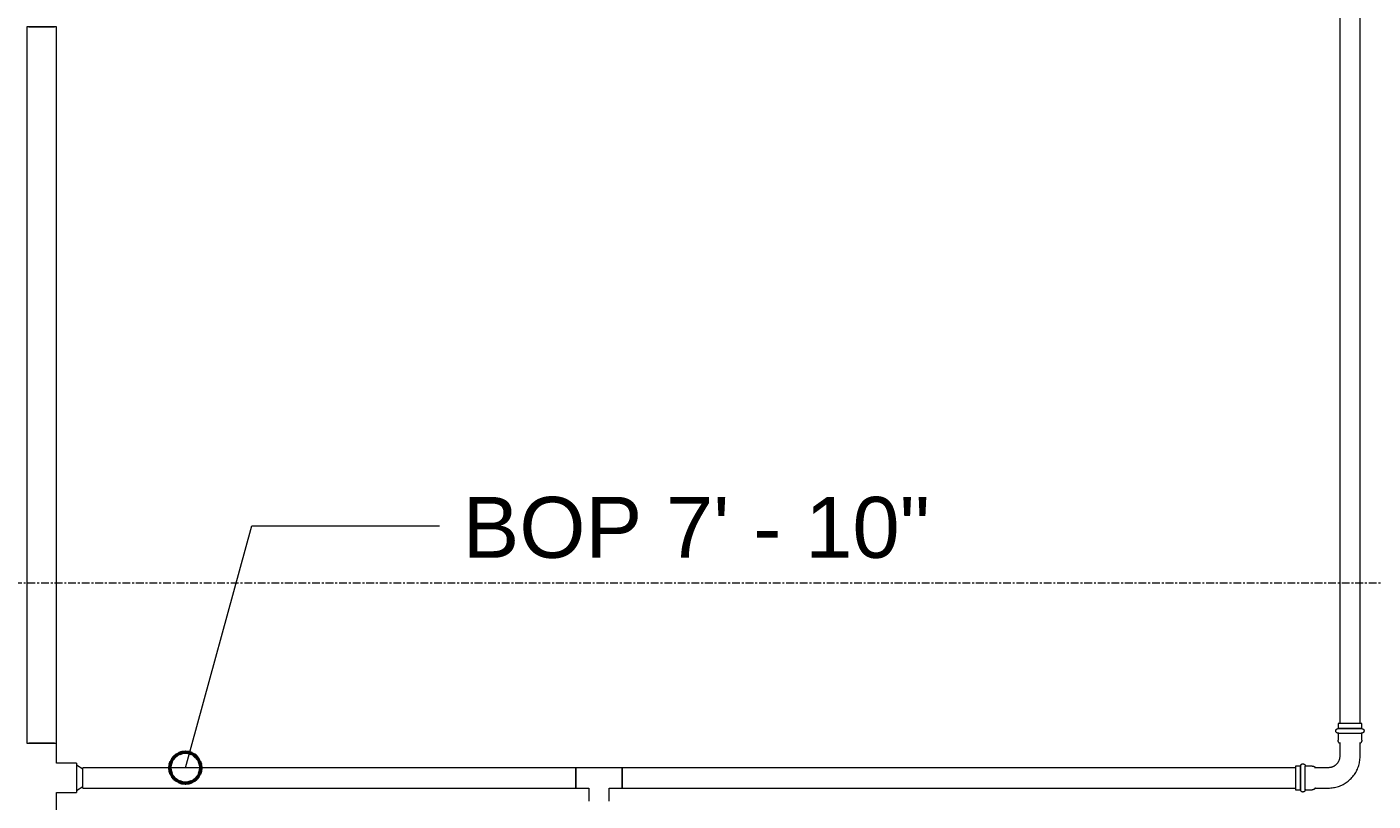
# Model space of a CAD drawing. Header units: inches. Extents: x -3679 to 241, y -496 to 1784.
# Drawn here: x -941.7 to -854.7, y 383.9 to 433.9 of the extents above; entities that cross this region are included whole.
import ezdxf

# ---------------------------------------------------------------- set-up
doc = ezdxf.new("R2010")
doc.units = ezdxf.units.IN
doc.header["$MEASUREMENT"] = 0
doc.linetypes.add('Grid Line', pattern=[0.875, 0.5, -0.125, 0.125, -0.125])
for name, color, linetype, lineweight in [('G-ANNO-DIMS', 251, 'Continuous', 9), ('P-PIPE', 1, 'Continuous', 9), ('S-GRID', 8, 'Continuous', 9)]:
    doc.layers.add(name, color=color, linetype=linetype, lineweight=lineweight)
doc.styles.add('Arial', font='arial.ttf', dxfattribs={"height": 3.934132})

# ---------------------------------------------------------------- blocks, each defined once
blk = doc.blocks.new('Victaulic-VicPress316-Elbow 90-45deg Style P568_P571 - Standard-V1-SECOND LEVEL')
at = {"layer": 'P-PIPE'}
for p, q in [((-0.767, 3.52), (-0.767, 3.181)), ((0.766, 3.52), (-0.767, 3.52)), ((0.766, 3.181), (0.766, 3.52)), ((-0.767, 3.181), (0.766, 3.181)), ((-0.767, 2.89), (-0.767, 2.439)), ((-0.767, 2.89), (0.766, 2.89)), ((0.766, 2.439), (0.766, 2.89)), ((-0.658, 2.278), (-0.658, 1.393)), ((0.657, 1.393), (0.657, 2.278)), ((-3.181, 0.766), (-3.52, 0.766)), ((-3.52, 0.766), (-3.52, -0.767)), ((-3.181, -0.767), (-3.181, 0.766)), ((-2.439, 0.766), (-2.89, 0.766)), ((-2.89, -0.767), (-2.89, 0.766)), ((-1.393, 0.657), (-2.278, 0.657)), ((-3.52, -0.767), (-3.181, -0.767)), ((-2.89, -0.767), (-2.439, -0.767)), ((-2.278, -0.658), (-1.393, -0.658))]:
    blk.add_line(p, q, dxfattribs=at)
at = {"layer": 'P-PIPE', "flags": 128}
for points in [[(-0.767, 2.89), (-0.772, 2.891), (-0.778, 2.891), (-0.784, 2.892), (-0.79, 2.892), (-0.795, 2.893), (-0.801, 2.895), (-0.807, 2.896), (-0.812, 2.898), (-0.818, 2.9), (-0.823, 2.902), (-0.828, 2.904), (-0.834, 2.907), (-0.839, 2.91), (-0.844, 2.913), (-0.849, 2.916), (-0.853, 2.919), (-0.858, 2.923), (-0.862, 2.927), (-0.867, 2.931), (-0.871, 2.935), (-0.875, 2.939), (-0.879, 2.943), (-0.882, 2.948), (-0.886, 2.953), (-0.889, 2.957), (-0.892, 2.962), (-0.895, 2.967), (-0.897, 2.973), (-0.9, 2.978), (-0.902, 2.983), (-0.904, 2.989), (-0.906, 2.994), (-0.907, 3), (-0.909, 3.006), (-0.91, 3.011), (-0.911, 3.017), (-0.911, 3.023), (-0.912, 3.029), (-0.912, 3.034), (-0.912, 3.04), (-0.912, 3.046), (-0.911, 3.052), (-0.91, 3.058), (-0.909, 3.063), (-0.908, 3.069), (-0.907, 3.075), (-0.905, 3.08), (-0.903, 3.086), (-0.901, 3.091), (-0.899, 3.097), (-0.896, 3.102), (-0.894, 3.107), (-0.891, 3.112), (-0.887, 3.117), (-0.884, 3.122), (-0.881, 3.126), (-0.877, 3.131), (-0.873, 3.135), (-0.869, 3.139), (-0.865, 3.143), (-0.86, 3.147), (-0.856, 3.151), (-0.851, 3.154), (-0.846, 3.158), (-0.842, 3.161), (-0.836, 3.164), (-0.831, 3.166), (-0.826, 3.169), (-0.821, 3.171), (-0.815, 3.173), (-0.81, 3.175), (-0.804, 3.177), (-0.798, 3.178), (-0.793, 3.179), (-0.787, 3.18), (-0.781, 3.181), (-0.775, 3.181), (-0.77, 3.181), (-0.767, 3.181)], [(0.766, 3.181), (0.766, 3.181), (0.764, 3.181), (0.761, 3.181), (0.757, 3.181), (0.751, 3.181), (0.745, 3.181), (0.737, 3.181), (0.728, 3.181), (0.717, 3.181), (0.706, 3.181), (0.693, 3.181), (0.68, 3.181), (0.665, 3.181), (0.649, 3.181), (0.633, 3.181), (0.615, 3.181), (0.596, 3.181), (0.576, 3.181), (0.556, 3.181), (0.534, 3.181), (0.512, 3.181), (0.488, 3.181), (0.464, 3.181), (0.44, 3.181), (0.414, 3.181), (0.388, 3.181), (0.361, 3.181), (0.334, 3.181), (0.306, 3.181), (0.278, 3.181), (0.249, 3.181), (0.22, 3.181), (0.19, 3.181), (0.16, 3.181), (0.13, 3.181), (0.1, 3.181), (0.069, 3.181), (0.039, 3.181), (0.008, 3.181), (-0.022, 3.181), (-0.053, 3.181), (-0.084, 3.181), (-0.114, 3.181), (-0.144, 3.181), (-0.174, 3.181), (-0.204, 3.181), (-0.233, 3.181), (-0.262, 3.181), (-0.291, 3.181), (-0.319, 3.181), (-0.347, 3.181), (-0.374, 3.181), (-0.4, 3.181), (-0.426, 3.181), (-0.451, 3.181), (-0.476, 3.181), (-0.499, 3.181), (-0.522, 3.181), (-0.544, 3.181), (-0.565, 3.181), (-0.585, 3.181), (-0.605, 3.181), (-0.623, 3.181), (-0.64, 3.181), (-0.657, 3.181), (-0.672, 3.181), (-0.686, 3.181), (-0.699, 3.181), (-0.711, 3.181), (-0.722, 3.181), (-0.732, 3.181), (-0.74, 3.181), (-0.748, 3.181), (-0.754, 3.181), (-0.759, 3.181), (-0.763, 3.181), (-0.765, 3.181), (-0.766, 3.181), (-0.767, 3.181)], [(-0.767, 3.181), (-0.766, 3.181), (-0.764, 3.181), (-0.761, 3.181), (-0.757, 3.181), (-0.751, 3.181), (-0.745, 3.181), (-0.737, 3.181), (-0.728, 3.181)], [(-0.767, 2.89), (-0.766, 2.89), (-0.764, 2.89), (-0.761, 2.89), (-0.757, 2.89), (-0.751, 2.89), (-0.745, 2.89), (-0.737, 2.89), (-0.728, 2.89), (-0.717, 2.89), (-0.706, 2.89), (-0.693, 2.89), (-0.68, 2.89), (-0.665, 2.89), (-0.649, 2.89), (-0.633, 2.89), (-0.615, 2.89), (-0.596, 2.89), (-0.576, 2.89), (-0.556, 2.89), (-0.534, 2.89), (-0.512, 2.89), (-0.488, 2.89), (-0.464, 2.89), (-0.44, 2.89), (-0.414, 2.89), (-0.388, 2.89), (-0.361, 2.89), (-0.334, 2.89), (-0.306, 2.89), (-0.278, 2.89), (-0.249, 2.89), (-0.22, 2.89), (-0.19, 2.89), (-0.16, 2.89), (-0.13, 2.89), (-0.1, 2.89), (-0.069, 2.89), (-0.039, 2.89), (-0.008, 2.89), (0.022, 2.89), (0.053, 2.89), (0.084, 2.89), (0.114, 2.89), (0.144, 2.89), (0.174, 2.89), (0.204, 2.89), (0.233, 2.89), (0.262, 2.89), (0.291, 2.89), (0.319, 2.89), (0.347, 2.89), (0.374, 2.89), (0.4, 2.89), (0.426, 2.89), (0.451, 2.89), (0.476, 2.89), (0.499, 2.89), (0.522, 2.89), (0.544, 2.89), (0.565, 2.89), (0.585, 2.89), (0.605, 2.89), (0.623, 2.89), (0.64, 2.89), (0.657, 2.89), (0.672, 2.89), (0.686, 2.89), (0.699, 2.89), (0.711, 2.89), (0.722, 2.89), (0.732, 2.89), (0.74, 2.89), (0.748, 2.89), (0.754, 2.89), (0.759, 2.89), (0.763, 2.89), (0.765, 2.89), (0.766, 2.89), (0.766, 2.89)], [(-0.722, 2.89), (-0.732, 2.89), (-0.74, 2.89), (-0.748, 2.89), (-0.754, 2.89), (-0.759, 2.89), (-0.763, 2.89), (-0.765, 2.89), (-0.766, 2.89), (-0.767, 2.89)], [(0.722, 3.181), (0.732, 3.181), (0.74, 3.181), (0.748, 3.181), (0.754, 3.181), (0.759, 3.181), (0.763, 3.181), (0.765, 3.181), (0.766, 3.181), (0.766, 3.181)], [(0.766, 2.89), (0.766, 2.89), (0.764, 2.89), (0.761, 2.89), (0.757, 2.89), (0.751, 2.89), (0.745, 2.89), (0.737, 2.89), (0.728, 2.89)], [(0.766, 3.181), (0.772, 3.181), (0.778, 3.181), (0.784, 3.18), (0.79, 3.18), (0.795, 3.179), (0.801, 3.177), (0.807, 3.176), (0.812, 3.174), (0.818, 3.172), (0.823, 3.17), (0.828, 3.168), (0.834, 3.165), (0.839, 3.162), (0.844, 3.159), (0.849, 3.156), (0.853, 3.153), (0.858, 3.149), (0.862, 3.145), (0.867, 3.141), (0.871, 3.137), (0.875, 3.133), (0.879, 3.129), (0.882, 3.124), (0.886, 3.119), (0.889, 3.115), (0.892, 3.11), (0.895, 3.105), (0.897, 3.099), (0.9, 3.094), (0.902, 3.089), (0.904, 3.083), (0.906, 3.078), (0.907, 3.072), (0.909, 3.066), (0.91, 3.061), (0.911, 3.055), (0.911, 3.049), (0.912, 3.043), (0.912, 3.038), (0.912, 3.032), (0.912, 3.026), (0.911, 3.02), (0.91, 3.014), (0.909, 3.009), (0.908, 3.003), (0.907, 2.997), (0.905, 2.992), (0.903, 2.986), (0.901, 2.981), (0.899, 2.975), (0.896, 2.97), (0.894, 2.965), (0.891, 2.96), (0.887, 2.955), (0.884, 2.95), (0.881, 2.946), (0.877, 2.941), (0.873, 2.937), (0.869, 2.933), (0.865, 2.929), (0.86, 2.925), (0.856, 2.921), (0.851, 2.918), (0.846, 2.914), (0.842, 2.911), (0.836, 2.908), (0.831, 2.906), (0.826, 2.903), (0.821, 2.901), (0.815, 2.899), (0.81, 2.897), (0.804, 2.895), (0.798, 2.894), (0.793, 2.893), (0.787, 2.892), (0.781, 2.891), (0.775, 2.891), (0.77, 2.891), (0.766, 2.89)], [(-0.658, 2.221), (-0.666, 2.228), (-0.674, 2.235), (-0.682, 2.242), (-0.69, 2.25), (-0.698, 2.258), (-0.705, 2.266), (-0.711, 2.275), (-0.718, 2.283), (-0.724, 2.293), (-0.729, 2.302), (-0.735, 2.311), (-0.74, 2.321), (-0.744, 2.331), (-0.748, 2.341), (-0.752, 2.351), (-0.755, 2.362), (-0.758, 2.372), (-0.761, 2.383), (-0.763, 2.394), (-0.764, 2.404), (-0.765, 2.415), (-0.766, 2.426), (-0.767, 2.437), (-0.767, 2.439)], [(0.766, 2.439), (0.766, 2.428), (0.766, 2.417), (0.765, 2.406), (0.763, 2.396), (0.761, 2.385), (0.759, 2.374), (0.756, 2.364), (0.753, 2.353), (0.749, 2.343), (0.745, 2.333), (0.741, 2.323), (0.736, 2.313), (0.73, 2.304), (0.725, 2.294), (0.719, 2.285), (0.713, 2.276), (0.706, 2.268), (0.699, 2.259), (0.692, 2.251), (0.684, 2.244), (0.676, 2.236), (0.668, 2.229), (0.659, 2.222), (0.657, 2.221)], [(-3.181, 0.766), (-3.181, 0.772), (-3.181, 0.778), (-3.18, 0.784), (-3.18, 0.79), (-3.179, 0.795), (-3.177, 0.801), (-3.176, 0.807), (-3.174, 0.812), (-3.172, 0.818), (-3.17, 0.823), (-3.168, 0.828), (-3.165, 0.834), (-3.162, 0.839), (-3.159, 0.844), (-3.156, 0.849), (-3.153, 0.853), (-3.149, 0.858), (-3.145, 0.862), (-3.141, 0.867), (-3.137, 0.871), (-3.133, 0.875), (-3.129, 0.879), (-3.124, 0.882), (-3.119, 0.886), (-3.115, 0.889), (-3.11, 0.892), (-3.105, 0.895), (-3.099, 0.897), (-3.094, 0.9), (-3.089, 0.902), (-3.083, 0.904), (-3.078, 0.906), (-3.072, 0.907), (-3.066, 0.909), (-3.061, 0.91), (-3.055, 0.911), (-3.049, 0.911), (-3.043, 0.912), (-3.038, 0.912), (-3.032, 0.912), (-3.026, 0.912), (-3.02, 0.911), (-3.014, 0.91), (-3.009, 0.909), (-3.003, 0.908), (-2.997, 0.907), (-2.992, 0.905), (-2.986, 0.903), (-2.981, 0.901), (-2.975, 0.899), (-2.97, 0.896), (-2.965, 0.894), (-2.96, 0.891), (-2.955, 0.887), (-2.95, 0.884), (-2.946, 0.881), (-2.941, 0.877), (-2.937, 0.873), (-2.933, 0.869), (-2.929, 0.865), (-2.925, 0.86), (-2.921, 0.856), (-2.918, 0.851), (-2.914, 0.846), (-2.911, 0.842), (-2.908, 0.836), (-2.906, 0.831), (-2.903, 0.826), (-2.901, 0.821), (-2.899, 0.815), (-2.897, 0.81), (-2.895, 0.804), (-2.894, 0.798), (-2.893, 0.793), (-2.892, 0.787), (-2.891, 0.781), (-2.891, 0.775), (-2.891, 0.77), (-2.89, 0.766)], [(-0.658, 1.393), (-0.658, 1.364), (-0.66, 1.334), (-0.663, 1.305), (-0.667, 1.276), (-0.672, 1.247), (-0.679, 1.218), (-0.686, 1.19), (-0.695, 1.162), (-0.705, 1.134), (-0.716, 1.107), (-0.728, 1.08), (-0.741, 1.053), (-0.755, 1.028), (-0.77, 1.002), (-0.786, 0.978), (-0.803, 0.954), (-0.821, 0.931), (-0.84, 0.908), (-0.86, 0.886), (-0.881, 0.865), (-0.902, 0.845), (-0.924, 0.826), (-0.947, 0.808), (-0.971, 0.79), (-0.996, 0.774), (-1.021, 0.759), (-1.046, 0.744), (-1.073, 0.731), (-1.099, 0.719), (-1.126, 0.707), (-1.154, 0.697), (-1.182, 0.688), (-1.21, 0.681), (-1.239, 0.674), (-1.268, 0.668), (-1.297, 0.664), (-1.326, 0.661), (-1.356, 0.658), (-1.385, 0.658), (-1.393, 0.657)], [(-1.393, -0.658), (-1.311, -0.656), (-1.229, -0.651), (-1.148, -0.643), (-1.066, -0.631), (-0.986, -0.617), (-0.906, -0.599), (-0.826, -0.578), (-0.748, -0.553), (-0.671, -0.526), (-0.594, -0.496), (-0.52, -0.462), (-0.446, -0.426), (-0.374, -0.386), (-0.304, -0.344), (-0.235, -0.299), (-0.168, -0.252), (-0.104, -0.201), (-0.041, -0.149), (0.02, -0.093), (0.078, -0.036), (0.134, 0.024), (0.187, 0.087), (0.238, 0.151), (0.287, 0.217), (0.332, 0.285), (0.375, 0.355), (0.415, 0.427), (0.453, 0.5), (0.487, 0.574), (0.518, 0.65), (0.546, 0.727), (0.571, 0.805), (0.593, 0.884), (0.612, 0.964), (0.628, 1.044), (0.64, 1.126), (0.649, 1.207), (0.655, 1.289), (0.657, 1.371), (0.657, 1.393)], [(-3.181, 0.766), (-3.181, 0.766), (-3.181, 0.764), (-3.181, 0.761), (-3.181, 0.757), (-3.181, 0.751), (-3.181, 0.745), (-3.181, 0.737), (-3.181, 0.728), (-3.181, 0.717), (-3.181, 0.706), (-3.181, 0.693), (-3.181, 0.68), (-3.181, 0.665), (-3.181, 0.649), (-3.181, 0.633), (-3.181, 0.615), (-3.181, 0.596), (-3.181, 0.576), (-3.181, 0.556), (-3.181, 0.534), (-3.181, 0.512), (-3.181, 0.488), (-3.181, 0.464), (-3.181, 0.44), (-3.181, 0.414), (-3.181, 0.388), (-3.181, 0.361), (-3.181, 0.334), (-3.181, 0.306), (-3.181, 0.278), (-3.181, 0.249), (-3.181, 0.22), (-3.181, 0.19), (-3.181, 0.16), (-3.181, 0.13), (-3.181, 0.1), (-3.181, 0.069), (-3.181, 0.039), (-3.181, 0.008), (-3.181, -0.022), (-3.181, -0.053), (-3.181, -0.084), (-3.181, -0.114), (-3.181, -0.144), (-3.181, -0.174), (-3.181, -0.204), (-3.181, -0.233), (-3.181, -0.262), (-3.181, -0.291), (-3.181, -0.319), (-3.181, -0.347), (-3.181, -0.374), (-3.181, -0.4), (-3.181, -0.426), (-3.181, -0.451), (-3.181, -0.476), (-3.181, -0.499), (-3.181, -0.522), (-3.181, -0.544), (-3.181, -0.565), (-3.181, -0.585), (-3.181, -0.605), (-3.181, -0.623), (-3.181, -0.64), (-3.181, -0.657), (-3.181, -0.672), (-3.181, -0.686), (-3.181, -0.699), (-3.181, -0.711), (-3.181, -0.722), (-3.181, -0.732), (-3.181, -0.74), (-3.181, -0.748), (-3.181, -0.754), (-3.181, -0.759), (-3.181, -0.763), (-3.181, -0.765), (-3.181, -0.766), (-3.181, -0.767)], [(-3.181, 0.722), (-3.181, 0.732), (-3.181, 0.74), (-3.181, 0.748), (-3.181, 0.754), (-3.181, 0.759), (-3.181, 0.763), (-3.181, 0.765), (-3.181, 0.766), (-3.181, 0.766)], [(-2.89, -0.767), (-2.89, -0.766), (-2.89, -0.764), (-2.89, -0.761), (-2.89, -0.757), (-2.89, -0.751), (-2.89, -0.745), (-2.89, -0.737), (-2.89, -0.728), (-2.89, -0.717), (-2.89, -0.706), (-2.89, -0.693), (-2.89, -0.68), (-2.89, -0.665), (-2.89, -0.649), (-2.89, -0.633), (-2.89, -0.615), (-2.89, -0.596), (-2.89, -0.576), (-2.89, -0.556), (-2.89, -0.534), (-2.89, -0.512), (-2.89, -0.488), (-2.89, -0.464), (-2.89, -0.44), (-2.89, -0.414), (-2.89, -0.388), (-2.89, -0.361), (-2.89, -0.334), (-2.89, -0.306), (-2.89, -0.278), (-2.89, -0.249), (-2.89, -0.22), (-2.89, -0.19), (-2.89, -0.16), (-2.89, -0.13), (-2.89, -0.1), (-2.89, -0.069), (-2.89, -0.039), (-2.89, -0.008), (-2.89, 0.022), (-2.89, 0.053), (-2.89, 0.084), (-2.89, 0.114), (-2.89, 0.144), (-2.89, 0.174), (-2.89, 0.204), (-2.89, 0.233), (-2.89, 0.262), (-2.89, 0.291), (-2.89, 0.319), (-2.89, 0.347), (-2.89, 0.374), (-2.89, 0.4), (-2.89, 0.426), (-2.89, 0.451), (-2.89, 0.476), (-2.89, 0.499), (-2.89, 0.522), (-2.89, 0.544), (-2.89, 0.565), (-2.89, 0.585), (-2.89, 0.605), (-2.89, 0.623), (-2.89, 0.64), (-2.89, 0.657), (-2.89, 0.672), (-2.89, 0.686), (-2.89, 0.699), (-2.89, 0.711), (-2.89, 0.722), (-2.89, 0.732), (-2.89, 0.74), (-2.89, 0.748), (-2.89, 0.754), (-2.89, 0.759), (-2.89, 0.763), (-2.89, 0.765), (-2.89, 0.766), (-2.89, 0.766)], [(-2.89, 0.766), (-2.89, 0.766), (-2.89, 0.764), (-2.89, 0.761), (-2.89, 0.757), (-2.89, 0.751), (-2.89, 0.745), (-2.89, 0.737), (-2.89, 0.728)], [(-2.439, 0.766), (-2.428, 0.766), (-2.417, 0.766), (-2.406, 0.765), (-2.396, 0.763), (-2.385, 0.761), (-2.374, 0.759), (-2.364, 0.756), (-2.353, 0.753), (-2.343, 0.749), (-2.333, 0.745), (-2.323, 0.741), (-2.313, 0.736), (-2.304, 0.73), (-2.294, 0.725), (-2.285, 0.719), (-2.276, 0.713), (-2.268, 0.706), (-2.259, 0.699), (-2.251, 0.692), (-2.244, 0.684), (-2.236, 0.676), (-2.229, 0.668), (-2.222, 0.659), (-2.221, 0.657)], [(-3.181, -0.767), (-3.181, -0.766), (-3.181, -0.764), (-3.181, -0.761), (-3.181, -0.757), (-3.181, -0.751), (-3.181, -0.745), (-3.181, -0.737), (-3.181, -0.728)], [(-2.89, -0.767), (-2.891, -0.772), (-2.891, -0.778), (-2.892, -0.784), (-2.892, -0.79), (-2.893, -0.795), (-2.895, -0.801), (-2.896, -0.807), (-2.898, -0.812), (-2.9, -0.818), (-2.902, -0.823), (-2.904, -0.828), (-2.907, -0.834), (-2.91, -0.839), (-2.913, -0.844), (-2.916, -0.849), (-2.919, -0.853), (-2.923, -0.858), (-2.927, -0.862), (-2.931, -0.867), (-2.935, -0.871), (-2.939, -0.875), (-2.943, -0.879), (-2.948, -0.882), (-2.953, -0.886), (-2.957, -0.889), (-2.962, -0.892), (-2.967, -0.895), (-2.973, -0.897), (-2.978, -0.9), (-2.983, -0.902), (-2.989, -0.904), (-2.994, -0.906), (-3, -0.907), (-3.006, -0.909), (-3.011, -0.91), (-3.017, -0.911), (-3.023, -0.911), (-3.029, -0.912), (-3.034, -0.912), (-3.04, -0.912), (-3.046, -0.912), (-3.052, -0.911), (-3.058, -0.91), (-3.063, -0.909), (-3.069, -0.908), (-3.075, -0.907), (-3.08, -0.905), (-3.086, -0.903), (-3.091, -0.901), (-3.097, -0.899), (-3.102, -0.896), (-3.107, -0.894), (-3.112, -0.891), (-3.117, -0.887), (-3.122, -0.884), (-3.126, -0.881), (-3.131, -0.877), (-3.135, -0.873), (-3.139, -0.869), (-3.143, -0.865), (-3.147, -0.86), (-3.151, -0.856), (-3.154, -0.851), (-3.158, -0.846), (-3.161, -0.842), (-3.164, -0.836), (-3.166, -0.831), (-3.169, -0.826), (-3.171, -0.821), (-3.173, -0.815), (-3.175, -0.81), (-3.177, -0.804), (-3.178, -0.798), (-3.179, -0.793), (-3.18, -0.787), (-3.181, -0.781), (-3.181, -0.775), (-3.181, -0.77), (-3.181, -0.767)], [(-2.89, -0.722), (-2.89, -0.732), (-2.89, -0.74), (-2.89, -0.748), (-2.89, -0.754), (-2.89, -0.759), (-2.89, -0.763), (-2.89, -0.765), (-2.89, -0.766), (-2.89, -0.767)], [(-2.221, -0.658), (-2.228, -0.666), (-2.235, -0.674), (-2.242, -0.682), (-2.25, -0.69), (-2.258, -0.698), (-2.266, -0.705), (-2.275, -0.711), (-2.283, -0.718), (-2.293, -0.724), (-2.302, -0.729), (-2.311, -0.735), (-2.321, -0.74), (-2.331, -0.744), (-2.341, -0.748), (-2.351, -0.752), (-2.362, -0.755), (-2.372, -0.758), (-2.383, -0.761), (-2.394, -0.763), (-2.404, -0.764), (-2.415, -0.765), (-2.426, -0.766), (-2.437, -0.767), (-2.439, -0.767)]]:
    blk.add_lwpolyline(points, dxfattribs=at)

msp = doc.modelspace()

# ---------------------------------------------------------------- linework, layer by layer
at = {"layer": 'G-ANNO-DIMS'}
for p, q in [((-931.452, 386.062), (-927.162, 401.679)), ((-927.162, 401.679), (-915.049, 401.679))]:
    msp.add_line(p, q, dxfattribs=at)
at = {"layer": 'G-ANNO-DIMS', "lineweight": 50}
msp.add_circle((-931.452, 386.062), 1, dxfattribs=at)
at = {"layer": 'P-PIPE'}
for p, q in [((-856.899, 452.139), (-856.899, 388.925)), ((-855.584, 388.925), (-855.584, 452.139)), ((-939.784, 433.891), (-941.686, 433.891)), ((-941.685, 433.891), (-941.685, 387.649)), ((-941.558, 433.891), (-941.407, 433.891)), ((-941.407, 433.891), (-941.21, 433.891)), ((-941.21, 433.891), (-940.981, 433.891)), ((-940.981, 433.891), (-940.489, 433.891)), ((-940.489, 433.891), (-940.26, 433.891)), ((-940.26, 433.891), (-940.063, 433.891)), ((-940.063, 433.891), (-939.912, 433.891)), ((-939.785, 387.649), (-939.785, 433.891)), ((-941.686, 387.649), (-939.784, 387.649)), ((-941.407, 387.649), (-941.558, 387.649)), ((-941.21, 387.649), (-941.407, 387.649)), ((-940.981, 387.649), (-941.21, 387.649)), ((-940.489, 387.649), (-940.981, 387.649)), ((-940.26, 387.649), (-940.489, 387.649)), ((-940.063, 387.649), (-940.26, 387.649)), ((-939.912, 387.649), (-940.063, 387.649)), ((-939.784, 386.355), (-939.784, 387.649)), ((-938.491, 386.355), (-939.784, 386.355)), ((-938.491, 386.355), (-938.491, 384.454)), ((-938.085, 385.967), (-938.491, 386.217)), ((-906.231, 386.062), (-938.085, 386.062)), ((-938.085, 384.747), (-938.085, 386.062)), ((-903.239, 386.062), (-906.231, 386.062)), ((-906.231, 386.04), (-906.231, 386.062)), ((-906.231, 386.062), (-906.231, 384.747)), ((-906.231, 385.974), (-906.231, 386.04)), ((-859.761, 386.062), (-903.239, 386.062)), ((-903.239, 384.747), (-903.239, 386.062)), ((-903.239, 386.062), (-903.239, 386.04)), ((-903.239, 386.04), (-903.239, 385.974)), ((-906.231, 385.87), (-906.231, 385.974)), ((-906.231, 385.733), (-906.231, 385.87)), ((-906.231, 385.575), (-906.231, 385.733)), ((-906.231, 385.235), (-906.231, 385.575)), ((-906.231, 385.076), (-906.231, 385.235)), ((-903.239, 385.974), (-903.239, 385.87)), ((-903.239, 385.87), (-903.239, 385.733)), ((-903.239, 385.733), (-903.239, 385.575)), ((-903.239, 385.575), (-903.239, 385.235)), ((-903.239, 385.235), (-903.239, 385.076)), ((-939.784, 383.161), (-939.784, 384.454)), ((-939.784, 384.454), (-938.491, 384.454)), ((-938.491, 384.592), (-938.085, 384.842)), ((-938.085, 384.747), (-906.231, 384.747)), ((-906.231, 384.94), (-906.231, 385.076)), ((-906.231, 384.835), (-906.231, 384.94)), ((-906.231, 384.77), (-906.231, 384.835)), ((-906.231, 384.747), (-906.231, 384.77)), ((-906.231, 384.747), (-905.392, 384.747)), ((-905.392, 384.747), (-905.392, 383.909)), ((-904.078, 384.747), (-903.239, 384.747)), ((-904.078, 383.909), (-904.078, 384.747)), ((-903.239, 385.076), (-903.239, 384.94)), ((-903.239, 384.94), (-903.239, 384.835)), ((-903.239, 384.835), (-903.239, 384.77)), ((-903.239, 384.77), (-903.239, 384.747)), ((-903.239, 384.747), (-859.761, 384.747))]:
    msp.add_line(p, q, dxfattribs=at)
at = {"layer": 'S-GRID', "linetype": 'Grid Line'}
msp.add_line((-3666.394, 398), (228, 398), dxfattribs=at)

# ---------------------------------------------------------------- block references
at = {"layer": 'P-PIPE'}
msp.add_blockref('Victaulic-VicPress316-Elbow 90-45deg Style P568_P571 - Standard-V1-SECOND LEVEL', (-856.241, 385.405), dxfattribs=at)

# ---------------------------------------------------------------- texts
at = {"layer": 'G-ANNO-DIMS', "insert": (-913.549, 403.548), "char_height": 3.93413, "width": 35.952, "attachment_point": 1, "line_spacing_factor": 0.938532, "style": 'Arial'}
msp.add_mtext('BOP 7\' - 10"', dxfattribs=at)

doc.saveas('drawing.dxf')
